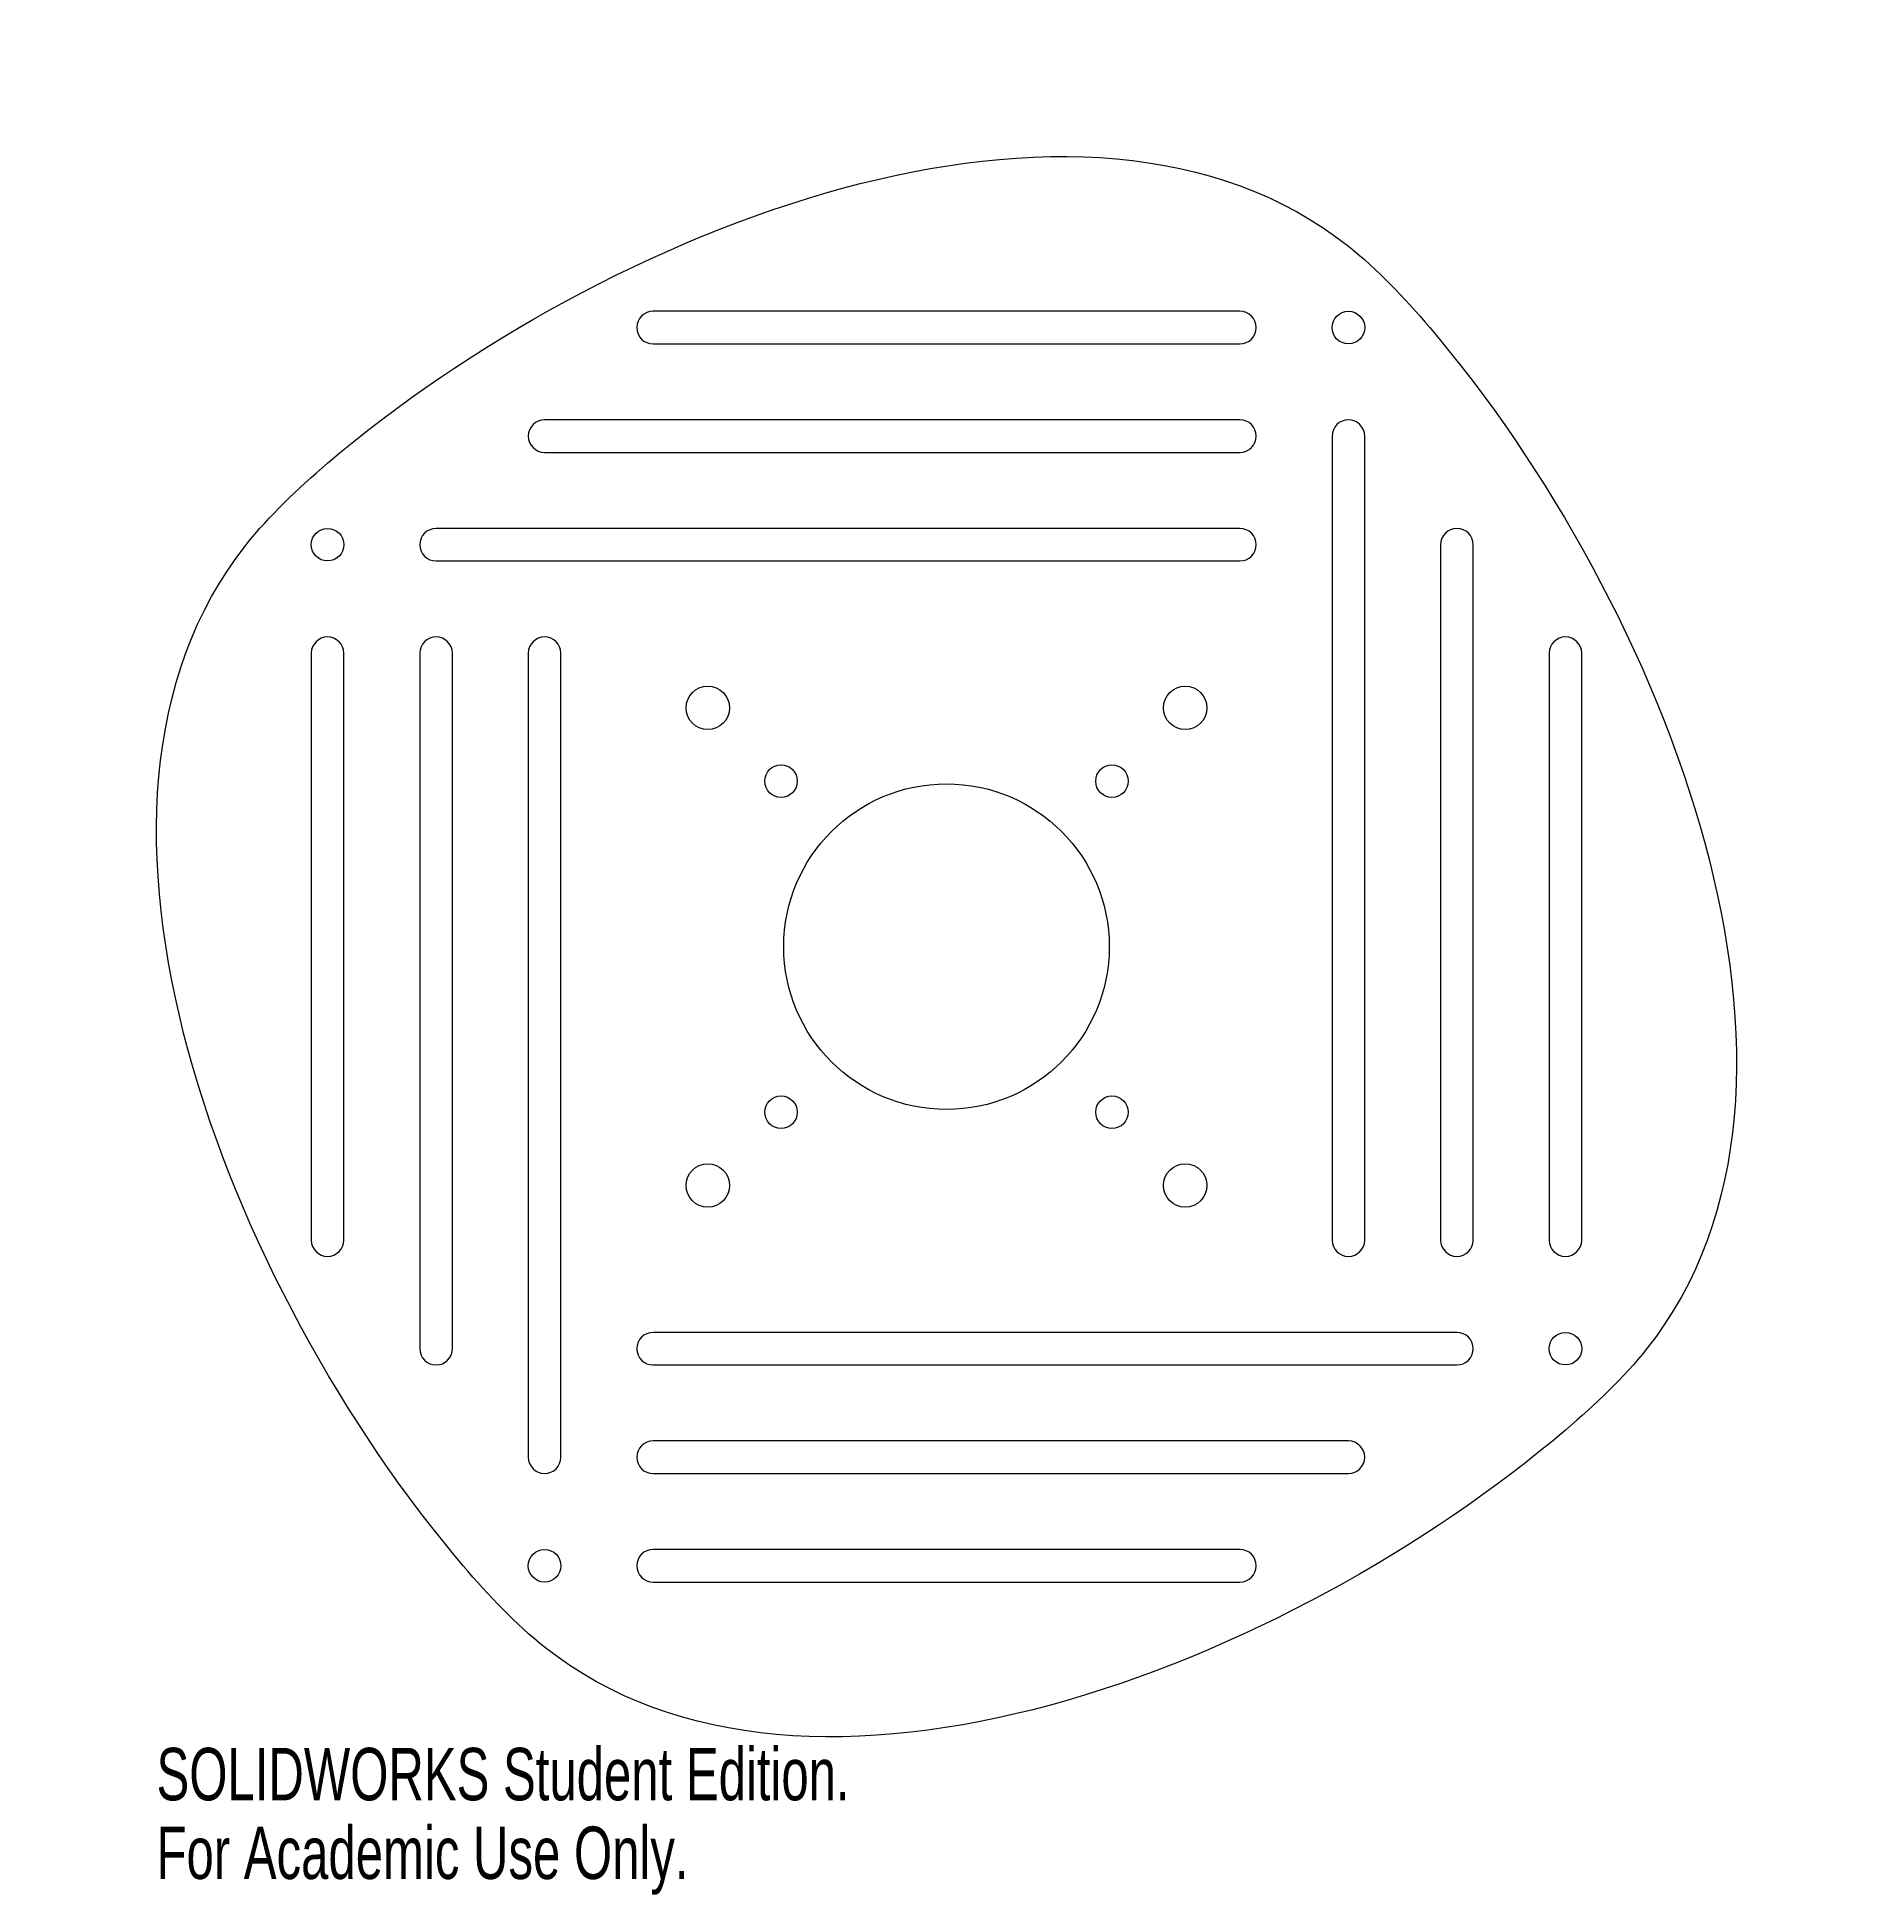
# Model space of a CAD drawing. Header units: millimetres. Extents: x -84 to 84, y -87 to 84.
import ezdxf

# ---------------------------------------------------------------- set-up
doc = ezdxf.new("R2010")
doc.units = ezdxf.units.MM
doc.styles.add('SLDTEXTSTYLE0', font='TXT', dxfattribs={"width": 0.7})

msp = doc.modelspace()

# ---------------------------------------------------------------- linework, layer by layer
at = {"color": 7, "linetype": 'Continuous', "lineweight": 15}
for p, q in [((27.04, 58.54), (-27.04, 58.54)), ((-27.04, 55.54), (27.04, 55.54)), ((27.04, 48.54), (-37.04, 48.54)), ((35.54, 47.04), (35.54, -27.04)), ((38.54, -27.04), (38.54, 47.04)), ((-37.04, 45.54), (27.04, 45.54)), ((27.04, 38.54), (-47.04, 38.54)), ((45.54, 37.04), (45.54, -27.04)), ((48.54, -27.04), (48.54, 37.04)), ((-47.04, 35.54), (27.04, 35.54)), ((-58.54, 27.04), (-58.54, -27.04)), ((-55.54, -27.04), (-55.54, 27.04)), ((-48.54, 27.04), (-48.54, -37.04)), ((-45.54, -37.04), (-45.54, 27.04)), ((-38.54, 27.04), (-38.54, -47.04)), ((-35.54, -47.04), (-35.54, 27.04)), ((55.54, 27.04), (55.54, -27.04)), ((58.54, -27.04), (58.54, 27.04)), ((47.04, -35.54), (-27.04, -35.54)), ((-27.04, -38.54), (47.04, -38.54)), ((37.04, -45.54), (-27.04, -45.54)), ((-27.04, -48.54), (37.04, -48.54)), ((27.04, -55.54), (-27.04, -55.54)), ((-27.04, -58.54), (27.04, -58.54))]:
    msp.add_line(p, q, dxfattribs=at)
for centre, radius in [((37.04, 57.04), 1.5), ((-57.04, 37.04), 1.5), ((-22, 22), 2), ((22, 22), 2), ((-15.25, 15.25), 1.5), ((15.25, 15.25), 1.5), ((0, 0), 15), ((-15.25, -15.25), 1.5), ((15.25, -15.25), 1.5), ((-22, -22), 2), ((22, -22), 2), ((57.04, -37.04), 1.5), ((-37.04, -57.04), 1.5)]:
    msp.add_circle(centre, radius, dxfattribs=at)
for centre, start, end in [((-27.04, 57.04), 90, 270), ((27.04, 57.04), 270, 90), ((-37.04, 47.04), 90, 270), ((27.04, 47.04), 270, 90), ((37.04, 47.04), 0, 180), ((-47.04, 37.04), 90, 270), ((27.04, 37.04), 270, 90), ((47.04, 37.04), 0, 180), ((-57.04, 27.04), 0, 180), ((-47.04, 27.04), 0, 180), ((-37.04, 27.04), 0, 180), ((57.04, 27.04), 0, 180), ((-57.04, -27.04), 180, 0), ((37.04, -27.04), 180, 0), ((47.04, -27.04), 180, 0), ((57.04, -27.04), 180, 0), ((-27.04, -37.04), 90, 270), ((47.04, -37.04), 270, 90), ((-47.04, -37.04), 180, 0), ((-27.04, -47.04), 90, 270), ((37.04, -47.04), 270, 90), ((-37.04, -47.04), 180, 0), ((-27.04, -57.04), 90, 270), ((27.04, -57.04), 270, 90)]:
    msp.add_arc(centre, 1.5, start, end, dxfattribs=at)
msp.add_open_spline([(-57.04, 44.54), (-59.84, 42.15), (-85.75, 17.64), (-64.23, -36.51), (-17.64, -85.75), (36.51, -64.23), (85.75, -17.64), (64.23, 36.51), (17.64, 85.75), (-31.62, 66.18), (-57.04, 44.54)], degree=3, knots=[0, 0, 0, 0, 0.024831, 0.25, 0.274831, 0.5, 0.524831, 0.75, 0.774831, 1, 1, 1, 1], dxfattribs=at)

# ---------------------------------------------------------------- texts
at = {"color": 7, "linetype": 'Continuous', "char_height": 4.8336, "attachment_point": 1, "style": 'SLDTEXTSTYLE0'}
for s, insert in [('SOLIDWORKS Student Edition.', (-72.8, -73.82)), ('For Academic Use Only.', (-72.8, -81.07))]:
    msp.add_mtext(s, dxfattribs=dict(at, insert=insert))

doc.saveas('drawing.dxf')
